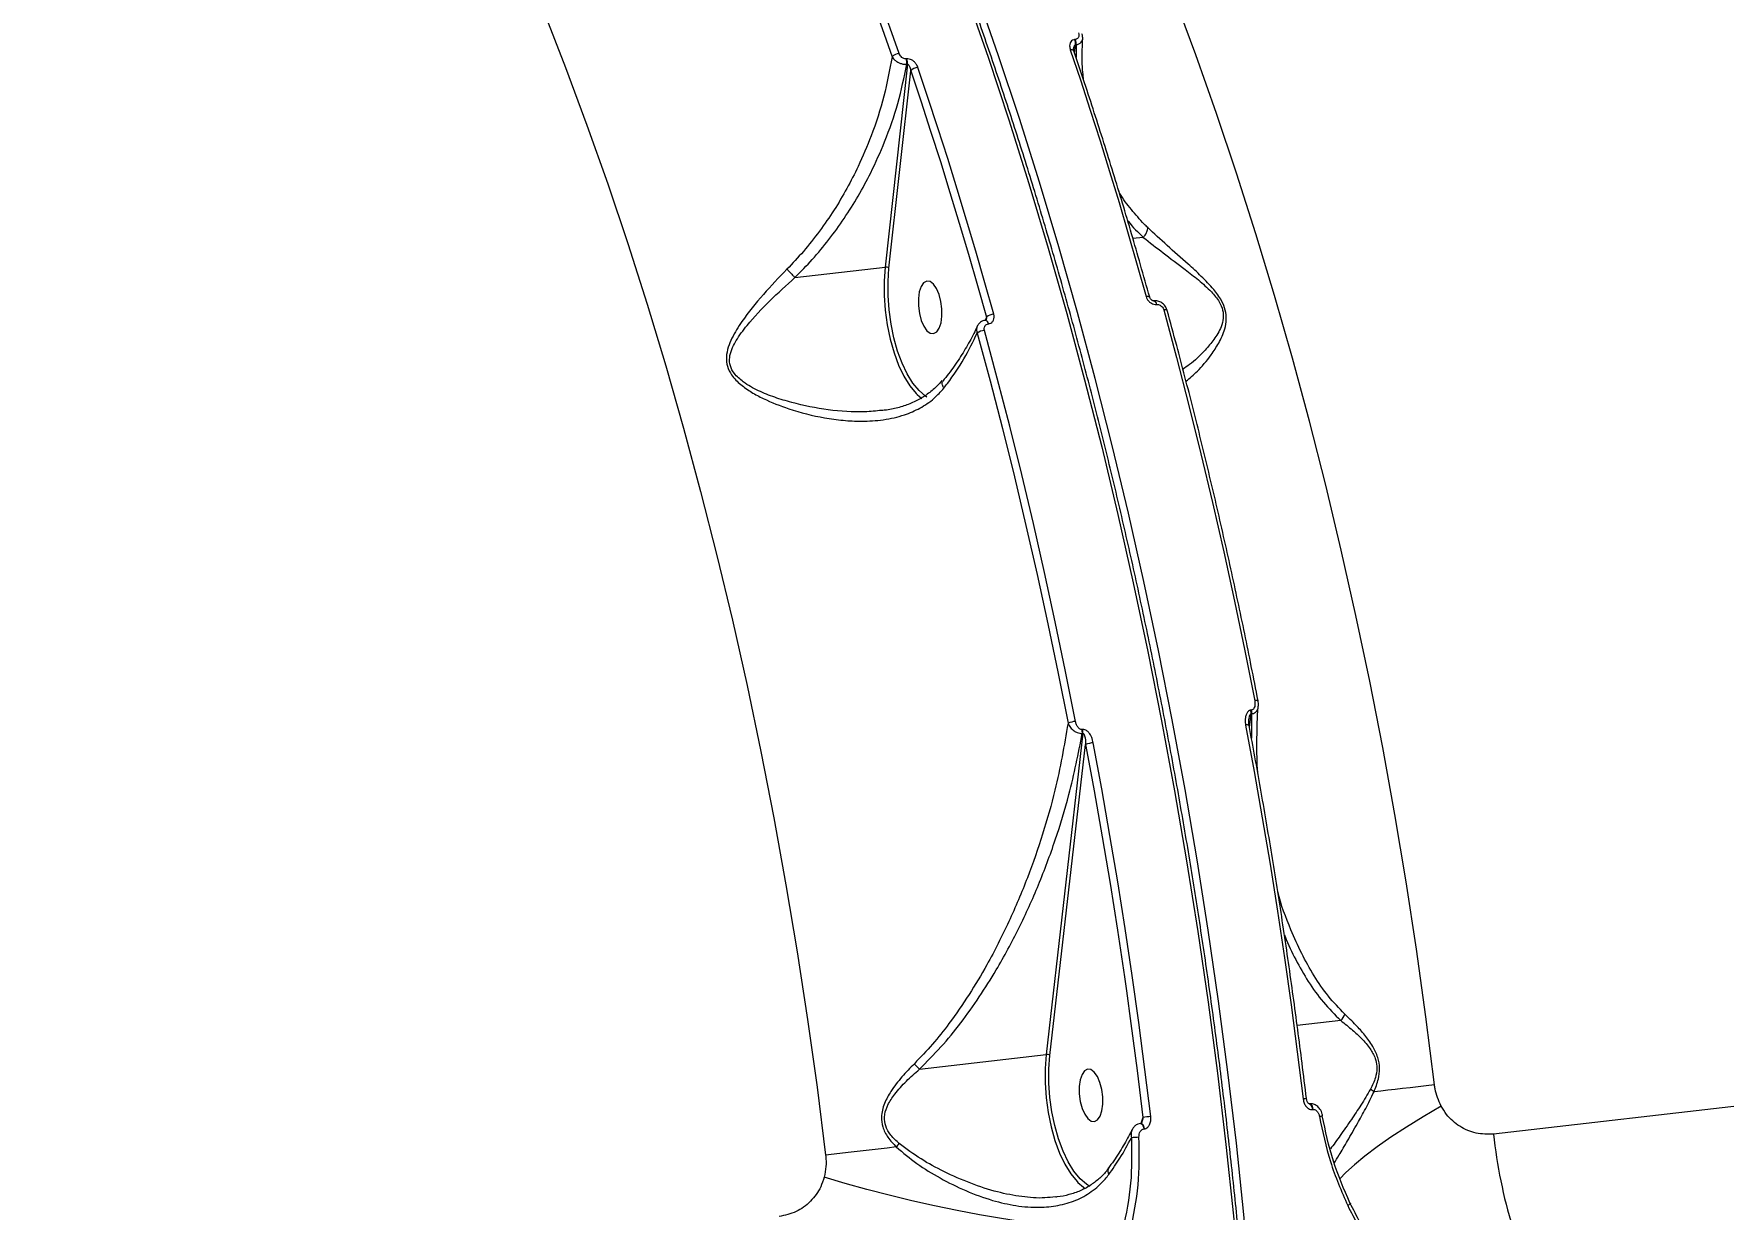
# Model space of a CAD drawing. Header units: millimetres. Extents: x -10881 to 8954, y -8695 to 5624.
# Drawn here: x 4304.5 to 4591.8, y -3340.8 to -3140.9 of the extents above; entities that cross this region are included whole.
import ezdxf

# ---------------------------------------------------------------- set-up
doc = ezdxf.new("R2010")
doc.units = ezdxf.units.MM
for name, color, linetype in [('DIKOM_ОБЪЕКТ', 7, 'Continuous'), ('DIKOM_РАЗМЕР_ЗОНА', 7, 'Continuous'), ('DIKOM_РАЗМЕР_ОБЪЕКТА', 7, 'Continuous')]:
    doc.layers.add(name, color=color, linetype=linetype)
doc.styles.add('style1', font='arial.ttf', dxfattribs={"width": 0.8})
doc.dimstyles.new('1-50', dxfattribs={"dimtxt": 300, "dimasz": 200, "dimexe": 100, "dimexo": 0, "dimgap": 100, "dimtad": 1, "dimtxsty": 'style1', "dimcen": 200, "dimclrd": 7, "dimclre": 7, "dimclrt": 7, "dimadec": 1, "dimazin": 2, "dimtfac": 1, "dimtmove": 0, "dimatfit": 2, "dimfxl": 0, "dimlwd": 25, "dimlwe": 18, "dimarcsym": 0})

# ---------------------------------------------------------------- blocks, each defined once
blk = doc.blocks.new('*D10')
at = {"layer": 'Defpoints', "color": 0, "transparency": 16777216}
for p in [(-7152.73, 2730.8), (7385.22, 911.28), (7385.22, -7693.77)]:
    blk.add_point(p, dxfattribs=at)
at = {"layer": 'DIKOM_РАЗМЕР_ОБЪЕКТА', "color": 7, "lineweight": 18, "transparency": 16777216}
for p, q in [((-7152.73, 2730.8), (-7152.73, -7793.77)), ((7385.22, 911.28), (7385.22, -7793.77))]:
    blk.add_line(p, q, dxfattribs=at)
at = {"layer": 'DIKOM_РАЗМЕР_ОБЪЕКТА', "color": 7, "lineweight": 25, "transparency": 16777216}
blk.add_line((-6952.73, -7693.77), (7185.22, -7693.77), dxfattribs=at)
at = {"layer": 'DIKOM_РАЗМЕР_ОБЪЕКТА', "color": 7, "transparency": 16777216}
for points in [[(-6952.73, -7660.43), (-6952.73, -7727.1), (-7152.73, -7693.77)], [(7185.22, -7660.43), (7185.22, -7727.1), (7385.22, -7693.77)]]:
    blk.add_solid(points, dxfattribs=at)
at = {"layer": 'DIKOM_РАЗМЕР_ОБЪЕКТА', "color": 7, "transparency": 16777216, "insert": (116.24, -7440.59), "char_height": 300, "attachment_point": 5, "style": 'style1'}
blk.add_mtext('14500', dxfattribs=at)
blk = doc.blocks.new('*D12')
at = {"layer": 'Defpoints', "color": 0, "transparency": 16777216}
for p in [(-9113.32, 3014.05), (8954.2, 2756.48), (8954.2, -8594.51)]:
    blk.add_point(p, dxfattribs=at)
at = {"layer": 'DIKOM_РАЗМЕР_ЗОНА', "color": 7, "lineweight": 18, "transparency": 16777216}
for p, q in [((-9113.32, 3014.05), (-9113.32, -8694.51)), ((8954.2, 2756.48), (8954.2, -8694.51))]:
    blk.add_line(p, q, dxfattribs=at)
at = {"layer": 'DIKOM_РАЗМЕР_ЗОНА', "color": 7, "lineweight": 25, "transparency": 16777216}
blk.add_line((-8913.32, -8594.51), (8754.2, -8594.51), dxfattribs=at)
at = {"layer": 'DIKOM_РАЗМЕР_ЗОНА', "color": 7, "transparency": 16777216}
for points in [[(-8913.32, -8561.18), (-8913.32, -8627.85), (-9113.32, -8594.51)], [(8754.2, -8561.18), (8754.2, -8627.85), (8954.2, -8594.51)]]:
    blk.add_solid(points, dxfattribs=at)
at = {"layer": 'DIKOM_РАЗМЕР_ЗОНА', "color": 7, "transparency": 16777216, "insert": (-79.56, -8341.34), "char_height": 300, "attachment_point": 5, "style": 'style1'}
blk.add_mtext('18000', dxfattribs=at)

msp = doc.modelspace()

# ---------------------------------------------------------------- linework, layer by layer
at = {"layer": 'DIKOM_ОБЪЕКТ', "color": 7, "linetype": 'Continuous', "lineweight": 15}
for p, q in [((4481.529, -3144.164), (4481.684, -3142.754)), ((4481.676, -3141.84), (4481.584, -3141.851)), ((4481.684, -3142.754), (4481.777, -3142.744)), ((4481.777, -3142.744), (4481.772, -3144.891)), ((4453.093, -3146.054), (4449.296, -3180.57)), ((4452.993, -3145.151), (4452.9, -3145.162)), ((4453.001, -3146.065), (4453.093, -3146.054)), ((4449.962, -3180.727), (4453.65, -3147.198)), ((4493.219, -3175.501), (4491.437, -3175.706)), ((4433.964, -3182.34), (4449.296, -3180.57)), ((4495.002, -3186.292), (4494.973, -3186.295)), ((4466.534, -3189.061), (4466.327, -3189.62)), ((4495.458, -3186.908), (4495.487, -3186.905)), ((4466.382, -3189.595), (4466.352, -3189.599)), ((4466.837, -3190.212), (4466.867, -3190.208)), ((4454.743, -3202.238), (4455.532, -3202.924)), ((4511.269, -3258.868), (4511.536, -3256.543)), ((4511.616, -3255.89), (4511.507, -3255.903)), ((4511.536, -3256.543), (4511.644, -3256.53)), ((4511.644, -3256.53), (4511.605, -3260.686)), ((4482.945, -3259.843), (4476.674, -3314.477)), ((4482.916, -3259.203), (4482.808, -3259.216)), ((4482.836, -3259.855), (4482.945, -3259.843)), ((4477.339, -3314.638), (4483.409, -3261.757)), ((4483.409, -3261.757), (4484.3, -3266.545)), ((4865.508, -3291.898), (4552.791, -3327.994)), ((4526.81, -3308.69), (4519.375, -3309.549)), ((4455.13, -3316.964), (4476.674, -3314.477)), ((4521.503, -3322.864), (4521.419, -3322.874)), ((4521.968, -3323.813), (4522.052, -3323.803)), ((4492.828, -3326.174), (4492.744, -3326.184)), ((4493.159, -3325.167), (4492.78, -3326.179)), ((4493.292, -3327.123), (4493.376, -3327.113)), ((4487.271, -3333.871), (4487.291, -3333.842)), ((4484.152, -3336.899), (4483.756, -3336.673))]:
    msp.add_line(p, q, dxfattribs=at)
at = {"layer": 'DIKOM_ОБЪЕКТ', "color": 7, "linetype": 'Continuous', "lineweight": 15, "flags": 128}
for points in [[(4421.447, -3073.731), (4425.375, -3082.009), (4429.223, -3090.472), (4432.989, -3099.114), (4436.669, -3107.929), (4440.262, -3116.91), (4443.765, -3126.052), (4447.176, -3135.348), (4450.491, -3144.792)], [(4451.694, -3144.235), (4448.372, -3134.77), (4444.954, -3125.453), (4441.443, -3116.291), (4437.842, -3107.29), (4434.153, -3098.456), (4430.379, -3089.795), (4426.522, -3081.313), (4422.586, -3073.017)], [(4463.159, -3134.338), (4466.815, -3144.838), (4470.352, -3155.509), (4473.766, -3166.342), (4477.054, -3177.329), (4480.213, -3188.46), (4483.242, -3199.726), (4486.137, -3211.117), (4488.896, -3222.624), (4491.517, -3234.237), (4493.997, -3245.946), (4496.335, -3257.741), (4498.528, -3269.613), (4500.574, -3281.551), (4502.472, -3293.545), (4504.22, -3305.586), (4505.818, -3317.663), (4507.262, -3329.766), (4508.553, -3341.884), (4509.688, -3354.008), (4510.668, -3366.127), (4511.491, -3378.232), (4512.157, -3390.311)], [(4513.944, -3390.105), (4513.278, -3378.026), (4512.455, -3365.921), (4511.475, -3353.802), (4510.34, -3341.678), (4509.049, -3329.559), (4507.605, -3317.457), (4506.007, -3305.38), (4504.259, -3293.339), (4502.361, -3281.345), (4500.315, -3269.407), (4498.122, -3257.535), (4495.784, -3245.74), (4493.304, -3234.031), (4490.683, -3222.418), (4487.924, -3210.911), (4485.029, -3199.52), (4482, -3188.254), (4478.841, -3177.123), (4475.552, -3166.136), (4472.139, -3155.303), (4468.602, -3144.632), (4464.946, -3134.132)], [(4542.74, -3319.64), (4541.279, -3308.083), (4539.666, -3296.558), (4537.902, -3285.076), (4535.988, -3273.647), (4533.927, -3262.282), (4531.72, -3250.992), (4529.369, -3239.786), (4526.877, -3228.676), (4524.245, -3217.672), (4521.477, -3206.784), (4518.575, -3196.022), (4515.541, -3185.396), (4512.379, -3174.916), (4509.09, -3164.592), (4505.68, -3154.434), (4502.15, -3144.45), (4498.503, -3134.65)], [(4391.191, -3136.997), (4394.95, -3146.603), (4398.596, -3156.403), (4402.126, -3166.386), (4405.537, -3176.545), (4408.825, -3186.869), (4411.987, -3197.349), (4415.021, -3207.975), (4417.923, -3218.737), (4420.692, -3229.625), (4423.323, -3240.629), (4425.815, -3251.739), (4428.166, -3262.944), (4430.373, -3274.235), (4432.435, -3285.6), (4434.348, -3297.029), (4436.113, -3308.511), (4437.726, -3320.036), (4439.187, -3331.592)], [(4481.402, -3143.783), (4481.386, -3143.749), (4481.326, -3143.689), (4481.233, -3143.644), (4481.109, -3143.617), (4480.961, -3143.609), (4480.793, -3143.62)], [(4480.793, -3143.62), (4482.508, -3148.737), (4484.195, -3153.893), (4485.853, -3159.087), (4487.483, -3164.317), (4489.084, -3169.582), (4490.655, -3174.883), (4492.196, -3180.217), (4493.708, -3185.583)], [(4453.65, -3147.198), (4455.361, -3152.303), (4457.044, -3157.447), (4458.698, -3162.628), (4460.324, -3167.845), (4461.921, -3173.098), (4463.488, -3178.386), (4465.026, -3183.707), (4466.534, -3189.061)], [(4467.797, -3188.574), (4466.286, -3183.207), (4464.744, -3177.874), (4463.173, -3172.573), (4461.572, -3167.308), (4459.943, -3162.077), (4458.284, -3156.884), (4456.597, -3151.728), (4454.883, -3146.611)], [(4449.296, -3180.57), (4449.128, -3182.922), (4449.133, -3185.38), (4449.31, -3187.886), (4449.656, -3190.383), (4450.163, -3192.811), (4450.818, -3195.114), (4451.606, -3197.238), (4452.51, -3199.133), (4453.507, -3200.755), (4454.574, -3202.067), (4454.743, -3202.238)], [(4456.422, -3202.687), (4456.158, -3202.512), (4455.079, -3201.571), (4454.044, -3200.3), (4453.077, -3198.726), (4452.201, -3196.888), (4451.437, -3194.829), (4450.802, -3192.596), (4450.311, -3190.241), (4449.975, -3187.821), (4449.803, -3185.39), (4449.799, -3183.007), (4449.962, -3180.727)], [(4455.119, -3184.783), (4454.962, -3185.911), (4454.968, -3187.16), (4455.135, -3188.429), (4455.451, -3189.616), (4455.89, -3190.623), (4456.415, -3191.37), (4456.985, -3191.796), (4457.554, -3191.866), (4458.075, -3191.575), (4458.506, -3190.946), (4458.812, -3190.031), (4458.969, -3188.903), (4458.963, -3187.654), (4458.796, -3186.385), (4458.48, -3185.198), (4458.041, -3184.191), (4457.516, -3183.444), (4456.946, -3183.018), (4456.377, -3182.948), (4455.856, -3183.239), (4455.425, -3183.868), (4455.119, -3184.783)], [(4494.302, -3185.699), (4494.286, -3185.668), (4494.231, -3185.622), (4494.142, -3185.59), (4494.022, -3185.573), (4493.875, -3185.57), (4493.708, -3185.583)], [(4494.973, -3186.295), (4494.98, -3186.294), (4495.087, -3186.315), (4495.195, -3186.393), (4495.297, -3186.523), (4495.386, -3186.698), (4495.458, -3186.908)], [(4495.002, -3186.292), (4495.009, -3186.291), (4495.117, -3186.312), (4495.225, -3186.39), (4495.326, -3186.52), (4495.416, -3186.695), (4495.487, -3186.905)], [(4497.278, -3187.927), (4497.253, -3187.885), (4497.193, -3187.845), (4497.103, -3187.817), (4496.986, -3187.803), (4496.844, -3187.802), (4496.685, -3187.814)], [(4496.685, -3187.814), (4498.868, -3195.92), (4500.982, -3204.092), (4503.026, -3212.325), (4504.999, -3220.618), (4506.9, -3228.965), (4508.73, -3237.363), (4510.485, -3245.81), (4512.167, -3254.3)], [(4464.964, -3191.786), (4467.142, -3199.874), (4469.252, -3208.028), (4471.291, -3216.243), (4473.26, -3224.517), (4475.158, -3232.846), (4476.983, -3241.226), (4478.735, -3249.654), (4480.413, -3258.125)], [(4481.682, -3257.819), (4480, -3249.328), (4478.244, -3240.882), (4476.415, -3232.484), (4474.514, -3224.136), (4472.54, -3215.844), (4470.496, -3207.61), (4468.382, -3199.439), (4466.199, -3191.333)], [(4466.353, -3189.599), (4466.359, -3189.598), (4466.467, -3189.619), (4466.575, -3189.697), (4466.676, -3189.827), (4466.766, -3190.002), (4466.837, -3190.212)], [(4466.38, -3189.595), (4466.388, -3189.595), (4466.496, -3189.615), (4466.604, -3189.693), (4466.706, -3189.824), (4466.795, -3189.999), (4466.867, -3190.208)], [(4510.623, -3258.452), (4512.072, -3266.314), (4513.457, -3274.205), (4514.778, -3282.123), (4516.034, -3290.065), (4517.224, -3298.028), (4518.348, -3306.009), (4519.405, -3314.006), (4520.396, -3322.014)], [(4494.485, -3325.005), (4493.494, -3316.996), (4492.437, -3309), (4491.313, -3301.019), (4490.123, -3293.056), (4488.867, -3285.114), (4487.547, -3277.196), (4486.161, -3269.305), (4484.712, -3261.443)], [(4484.3, -3266.545), (4484.854, -3269.6), (4486.236, -3277.472), (4487.554, -3285.371), (4488.807, -3293.295), (4489.994, -3301.239), (4490.341, -3303.655)], [(4490.341, -3303.655), (4491.115, -3309.201), (4492.17, -3317.178), (4493.159, -3325.167)], [(4476.674, -3314.477), (4476.498, -3316.835), (4476.497, -3319.302), (4476.669, -3321.82), (4477.013, -3324.329), (4477.518, -3326.771), (4478.174, -3329.088), (4478.965, -3331.225), (4479.872, -3333.131), (4480.874, -3334.762), (4481.947, -3336.079), (4482.102, -3336.237)], [(4483.756, -3336.673), (4483.537, -3336.527), (4482.452, -3335.585), (4481.412, -3334.308), (4480.44, -3332.726), (4479.561, -3330.878), (4478.794, -3328.806), (4478.158, -3326.559), (4477.668, -3324.191), (4477.335, -3321.758), (4477.167, -3319.316), (4477.169, -3316.924), (4477.339, -3314.638)], [(4482.486, -3318.79), (4482.329, -3319.918), (4482.335, -3321.167), (4482.502, -3322.436), (4482.818, -3323.623), (4483.257, -3324.63), (4483.782, -3325.377), (4484.352, -3325.802), (4484.921, -3325.873), (4485.442, -3325.582), (4485.873, -3324.953), (4486.179, -3324.038), (4486.336, -3322.91), (4486.33, -3321.661), (4486.163, -3320.391), (4485.847, -3319.205), (4485.408, -3318.198), (4484.883, -3317.451), (4484.313, -3317.025), (4483.744, -3316.955), (4483.223, -3317.246), (4482.792, -3317.875), (4482.486, -3318.79)], [(4542.74, -3319.64), (4541.337, -3319.801), (4539.963, -3319.959), (4538.621, -3320.112), (4537.313, -3320.261), (4536.04, -3320.406), (4534.805, -3320.545), (4533.61, -3320.679), (4532.456, -3320.808)], [(4521.424, -3322.873), (4521.483, -3322.877), (4521.61, -3322.943), (4521.731, -3323.083), (4521.837, -3323.287), (4521.917, -3323.536), (4521.968, -3323.813)], [(4521.503, -3322.864), (4521.567, -3322.867), (4521.694, -3322.933), (4521.816, -3323.074), (4521.921, -3323.277), (4522.002, -3323.527), (4522.052, -3323.803)], [(4543.849, -3323.224), (4540.801, -3325.039), (4537.955, -3326.816), (4535.338, -3328.539), (4532.977, -3330.189), (4530.894, -3331.75), (4529.111, -3333.208), (4527.645, -3334.548), (4526.632, -3335.614)], [(4492.743, -3326.184), (4492.808, -3326.187), (4492.935, -3326.253), (4493.056, -3326.393), (4493.161, -3326.596), (4493.242, -3326.846), (4493.292, -3327.123)], [(4492.829, -3326.174), (4492.892, -3326.177), (4493.019, -3326.243), (4493.14, -3326.384), (4493.245, -3326.587), (4493.326, -3326.836), (4493.376, -3327.113)], [(4451.2, -3330.187), (4449.643, -3330.371), (4448.098, -3330.553), (4446.566, -3330.733), (4445.049, -3330.911), (4443.551, -3331.086), (4442.072, -3331.258), (4440.617, -3331.427), (4439.187, -3331.592)], [(4489.748, -3344.174), (4487.588, -3344.233), (4485.12, -3344.185), (4482.367, -3344.029), (4479.357, -3343.768), (4476.119, -3343.405), (4472.686, -3342.941), (4469.091, -3342.383), (4465.37, -3341.736), (4461.559, -3341.005), (4457.697, -3340.199), (4453.82, -3339.325), (4449.969, -3338.392), (4446.18, -3337.41), (4442.491, -3336.386), (4438.938, -3335.333)], [(4482.102, -3336.237), (4483.065, -3337.051), (4483.331, -3337.226)], [(4528.357, -3339.717), (4528.414, -3339.728), (4528.441, -3339.755), (4528.435, -3339.797), (4528.398, -3339.853), (4528.33, -3339.92), (4528.235, -3339.996), (4528.114, -3340.079), (4527.974, -3340.165)]]:
    msp.add_lwpolyline(points, dxfattribs=at)
at = {"layer": 'DIKOM_ОБЪЕКТ', "color": 7, "linetype": 'Continuous', "lineweight": 15}
for centre, radius, start, end in [((4479.525, -3142.537), 2.17, 354.25313, 18.43206), ((4479.618, -3142.526), 2.17, 354.25313, 18.43206), ((4451.88, -3146.214), 1.988, 95.3671, 134.32957), ((4450.842, -3145.848), 2.17, 354.25313, 18.43206), ((4450.934, -3145.837), 2.17, 354.25313, 18.43206), ((4455.044, -3148.536), 1.932, 94.78385, 136.15801), ((4449.431, -3181.491), 0.931, 55.24528, 98.34491), ((4467.998, -3190.977), 2.412, 94.79097, 127.38792), ((4466.438, -3193.893), 2.571, 95.32353, 124.97712), ((4512.412, -3255.113), 0.849, 67.23769, 106.77271), ((4482.163, -3262.591), 4.796, 95.75171, 111.40042), ((4509.387, -3256.317), 2.16, 354.00712, 11.05171), ((4509.496, -3256.304), 2.16, 354.00712, 11.05171), ((4480.687, -3259.63), 2.16, 354.00712, 11.05171), ((4480.796, -3259.617), 2.16, 354.00712, 11.05171), ((4510.874, -3259.263), 0.849, 67.75733, 107.23627), ((4485.17, -3266.21), 4.789, 95.4838, 111.57532), ((4524.69, -3306.673), 2.926, 316.42473, 341.86318), ((4476.807, -3315.386), 0.919, 54.59578, 98.32668), ((4419.879, -3348.551), 47.332, 41.86276, 43.39447), ((4530.094, -3323.357), 3.476, 47.17959, 59.61876), ((4522.07, -3335.109), 13.202, 94.84117, 97.28441), ((4504.015, -3408.415), 83.953, 96.5182, 97.43036), ((4522.54, -3320.875), 4.168, 278.65489, 286.41592), ((4435.711, -3315.993), 21.009, 317.49769, 319.59993), ((4493.418, -3352.826), 24.307, 92.20961, 95.27881), ((4638.972, -3318.828), 86.667, 186.07081, 196.74817), ((4488.098, -3334.3), 0.932, 152.57721, 217.05702)]:
    msp.add_arc(centre, radius, start, end, dxfattribs=at)
for points, knots in [([(4512.71, -3390.163), (4512.608, -3388.163), (4512.315, -3382.362), (4511.721, -3372.739), (4510.883, -3361.296), (4509.904, -3349.842), (4508.785, -3338.387), (4507.529, -3326.94), (4506.135, -3315.509), (4504.605, -3304.103), (4502.94, -3292.73), (4501.141, -3281.399), (4499.209, -3270.118), (4497.147, -3258.896), (4494.955, -3247.741), (4492.635, -3236.662), (4490.189, -3225.667), (4487.619, -3214.764), (4484.927, -3203.962), (4482.114, -3193.268), (4479.183, -3182.69), (4476.136, -3172.238), (4472.975, -3161.917), (4469.702, -3151.737), (4466.321, -3141.704), (4462.834, -3131.826), (4459.242, -3122.112), (4455.549, -3112.567), (4451.758, -3103.199), (4447.871, -3094.016), (4443.892, -3085.023), (4439.822, -3076.229), (4435.666, -3067.638), (4431.426, -3059.259), (4427.106, -3051.097), (4422.708, -3043.158), (4418.236, -3035.448), (4413.694, -3027.974), (4409.083, -3020.74), (4404.409, -3013.752), (4399.674, -3007.016), (4394.882, -3000.536), (4390.036, -2994.318), (4385.141, -2988.366), (4380.198, -2982.684), (4375.213, -2977.278), (4370.189, -2972.15), (4365.129, -2967.306), (4360.037, -2962.749), (4354.918, -2958.482), (4349.775, -2954.509), (4344.612, -2950.834), (4339.432, -2947.458), (4334.241, -2944.385), (4329.041, -2941.617), (4323.838, -2939.154), (4318.635, -2937.011), (4313.894, -2935.304), (4310.892, -2934.453), (4309.621, -2934.092)], [0, 0, 0, 0, 0.009352, 0.0271207, 0.0448898, 0.0626588, 0.0804277, 0.0981966, 0.1159654, 0.1337343, 0.1515032, 0.1692722, 0.1870413, 0.2048104, 0.2225797, 0.2403492, 0.2581188, 0.2758886, 0.2936587, 0.3114291, 0.3291997, 0.3469707, 0.364742, 0.3825137, 0.4002858, 0.4180584, 0.4358315, 0.4536051, 0.4713793, 0.4891541, 0.5069295, 0.5247056, 0.5424824, 0.56026, 0.5780384, 0.5958176, 0.6135977, 0.6313787, 0.6491606, 0.6669434, 0.6847271, 0.7025116, 0.720297, 0.7380832, 0.7558699, 0.7736572, 0.7914447, 0.809232, 0.8270189, 0.8448047, 0.8625888, 0.8803707, 0.8981494, 0.9159239, 0.9336934, 0.9514566, 0.9692125, 0.9869601, 1, 1, 1, 1]), ([(4481.584, -3141.851), (4481.522, -3141.861), (4481.31, -3141.897), (4481.006, -3142.082), (4480.754, -3142.456), (4480.641, -3142.985), (4480.739, -3143.396), (4480.793, -3143.62)], [0, 0, 0, 0, 0.0796272, 0.2757181, 0.4707552, 0.7105349, 1, 1, 1, 1]), ([(4481.355, -3143.426), (4481.366, -3143.332), (4481.386, -3143.153), (4481.461, -3142.949), (4481.546, -3142.828), (4481.614, -3142.771), (4481.663, -3142.759), (4481.684, -3142.754)], [0, 0, 0, 0, 0.34842868, 0.66358701, 0.79401976, 0.91332605, 1, 1, 1, 1]), ([(4482.18, -3140.716), (4482.216, -3140.865), (4482.28, -3141.129), (4482.205, -3141.466), (4482.045, -3141.696), (4481.852, -3141.81), (4481.717, -3141.833), (4481.676, -3141.84)], [0, 0, 0, 0, 0.3025704, 0.534681, 0.7254608, 0.9171004, 1, 1, 1, 1]), ([(4481.777, -3142.744), (4481.858, -3142.728), (4482.128, -3142.677), (4482.502, -3142.492), (4482.833, -3142.148), (4482.884, -3141.853), (4482.911, -3141.696)], [0, 0, 0, 0, 0.1249664, 0.4114595, 0.6860313, 1, 1, 1, 1]), ([(4482.905, -3141.706), (4482.907, -3141.503), (4482.909, -3141.222), (4482.804, -3140.958), (4482.774, -3140.885)], [0, 0, 0, 0, 0.7205353, 1, 1, 1, 1]), ([(4483.063, -3148.746), (4483.017, -3148.315), (4482.836, -3146.626), (4482.783, -3144.269), (4482.891, -3142.326), (4482.927, -3141.698)], [0, 0, 0, 0, 0.18807515, 0.73747731, 1, 1, 1, 1]), ([(4450.491, -3144.792), (4450.076, -3147.03), (4449.239, -3151.537), (4447.196, -3157.789), (4444.438, -3164.294), (4441.448, -3169.723), (4438.178, -3174.478), (4435.51, -3177.865), (4433.548, -3179.926), (4432.602, -3180.921)], [0, 0, 0, 0, 0.1738754, 0.3501405, 0.4880607, 0.6922757, 0.7967199, 0.9019392, 1, 1, 1, 1]), ([(4433.961, -3182.339), (4434.964, -3181.326), (4437.003, -3179.266), (4439.79, -3175.883), (4442.398, -3172.276), (4444.77, -3168.48), (4447.115, -3164.131), (4449.457, -3158.88), (4451.614, -3152.696), (4452.537, -3148.285), (4453.001, -3146.065)], [0, 0, 0, 0, 0.0999693, 0.2032311, 0.3072661, 0.4135113, 0.5204311, 0.6601775, 0.8289759, 1, 1, 1, 1]), ([(4450.491, -3144.792), (4450.508, -3144.82), (4450.623, -3145.013), (4450.911, -3145.339), (4451.41, -3145.693), (4451.938, -3145.931), (4452.484, -3146.071), (4452.827, -3146.067), (4453.001, -3146.065)], [0, 0, 0, 0, 0.0391395, 0.2683184, 0.4663917, 0.6436366, 0.8199332, 1, 1, 1, 1]), ([(4452.9, -3145.162), (4452.813, -3145.163), (4452.639, -3145.166), (4452.369, -3145.061), (4452.114, -3144.886), (4451.88, -3144.627), (4451.752, -3144.394), (4451.702, -3144.255), (4451.694, -3144.235)], [0, 0, 0, 0, 0.1673343, 0.3344543, 0.509132, 0.7130655, 0.9577286, 1, 1, 1, 1]), ([(4454.883, -3146.611), (4454.872, -3146.581), (4454.794, -3146.362), (4454.591, -3145.993), (4454.217, -3145.583), (4453.815, -3145.309), (4453.396, -3145.146), (4453.127, -3145.149), (4452.993, -3145.151)], [0, 0, 0, 0, 0.03923739, 0.28723398, 0.4951935, 0.67099957, 0.83530283, 1, 1, 1, 1]), ([(4453.093, -3146.054), (4453.116, -3146.055), (4453.163, -3146.055), (4453.257, -3146.102), (4453.368, -3146.222), (4453.483, -3146.44), (4453.584, -3146.749), (4453.632, -3147.015), (4453.648, -3147.176), (4453.65, -3147.198)], [0, 0, 0, 0, 0.0552692, 0.109801, 0.2436747, 0.4175578, 0.6517925, 0.9518587, 1, 1, 1, 1]), ([(4481.406, -3143.783), (4481.398, -3143.762), (4481.349, -3143.641), (4481.339, -3143.497), (4481.35, -3143.44), (4481.352, -3143.43)], [0, 0, 0, 0, 0.14195158, 0.85084018, 1, 1, 1, 1]), ([(4494.302, -3185.699), (4493.783, -3183.848), (4492.279, -3178.482), (4489.7, -3169.693), (4486.529, -3159.385), (4483.75, -3150.762), (4482.013, -3145.6), (4481.401, -3143.783)], [0, 0, 0, 0, 0.1293247, 0.3750562, 0.6207973, 0.8665439, 1, 1, 1, 1]), ([(4493.971, -3173.837), (4493.774, -3173.645), (4492.788, -3172.682), (4491.18, -3170.772), (4489.681, -3168.893), (4489.098, -3167.725), (4489.024, -3167.577)], [0, 0, 0, 0, 0.1035794, 0.5196523, 0.9388801, 1, 1, 1, 1]), ([(4490.525, -3172.593), (4490.575, -3172.661), (4491.362, -3173.733), (4492.323, -3174.645), (4493.222, -3175.499)], [0, 0, 0, 0, 0.0640423, 1, 1, 1, 1]), ([(4493.222, -3175.499), (4493.367, -3175.326), (4493.655, -3174.98), (4493.891, -3174.45), (4493.971, -3174.071), (4493.971, -3173.892), (4493.971, -3173.837)], [0, 0, 0, 0, 0.3252677, 0.6505354, 0.8925526, 1, 1, 1, 1]), ([(4500.469, -3199.959), (4501.107, -3199.447), (4502.441, -3198.377), (4504.437, -3196.01), (4506.072, -3193.528), (4507.032, -3191.498), (4507.401, -3189.533), (4507.247, -3187.872), (4506.517, -3186.086), (4505.069, -3184.116), (4503.067, -3182.081), (4500.354, -3179.609), (4497.186, -3176.844), (4495.049, -3174.846), (4493.971, -3173.837)], [0, 0, 0, 0, 0.1327278, 0.2772452, 0.3582968, 0.4408979, 0.4870423, 0.5263117, 0.565816, 0.6186807, 0.6893423, 0.7618788, 0.8798375, 1, 1, 1, 1]), ([(4493.222, -3175.499), (4493.222, -3175.499), (4493.221, -3175.5), (4493.22, -3175.5), (4493.219, -3175.5), (4493.219, -3175.501)], [0, 0, 0, 0, 0.2963091, 0.6893277, 1, 1, 1, 1]), ([(4493.219, -3175.501), (4494.325, -3176.375), (4496.555, -3178.138), (4499.797, -3180.546), (4502.596, -3182.731), (4504.618, -3184.497), (4506.096, -3186.261), (4506.801, -3187.877), (4506.874, -3189.377), (4506.371, -3191.127), (4505.242, -3192.941), (4503.377, -3195.131), (4501.5, -3196.913), (4500.316, -3197.661), (4499.934, -3197.902)], [0, 0, 0, 0, 0.1297214, 0.2615444, 0.3377402, 0.4151997, 0.4693624, 0.5085565, 0.5477259, 0.595262, 0.6820976, 0.7714041, 0.9262052, 1, 1, 1, 1]), ([(4432.602, -3180.921), (4431.24, -3182.338), (4428.481, -3185.206), (4425.334, -3189.118), (4423.432, -3192.152), (4422.574, -3194.186), (4422.225, -3195.799), (4422.387, -3197.454), (4423.226, -3199.118), (4424.699, -3200.588), (4426.572, -3201.868), (4429.289, -3203.313), (4433.43, -3204.934), (4438.02, -3206.092), (4442.163, -3206.659), (4445.519, -3206.824), (4449.056, -3206.599), (4452.404, -3205.846), (4455.29, -3204.597), (4457.564, -3203.072), (4458.757, -3201.732), (4459.299, -3201.123)], [0, 0, 0, 0, 0.0913266, 0.1848751, 0.2390192, 0.2664389, 0.2946558, 0.3210572, 0.3475183, 0.3830373, 0.4180447, 0.453627, 0.5268316, 0.6259268, 0.6768417, 0.7282368, 0.790386, 0.8540593, 0.9046378, 0.9566771, 1, 1, 1, 1]), ([(4448.72, -3204.923), (4447.77, -3205.024), (4444.815, -3205.336), (4439.626, -3204.96), (4434.494, -3203.922), (4430.526, -3202.746), (4427.729, -3201.651), (4425.378, -3200.315), (4423.696, -3198.866), (4422.879, -3197.37), (4422.79, -3195.912), (4423.176, -3194.538), (4423.645, -3193.615), (4424.459, -3192.231), (4426.269, -3189.842), (4429.607, -3186.262), (4432.511, -3183.648), (4433.964, -3182.34)], [0, 0, 0, 0, 0.0625539, 0.1947472, 0.3271292, 0.3891754, 0.4512576, 0.5128069, 0.5564088, 0.5878386, 0.6191926, 0.6509614, 0.6829354, 0.6881657, 0.7576985, 0.8788213, 1, 1, 1, 1]), ([(4432.602, -3180.921), (4432.651, -3180.97), (4432.81, -3181.131), (4433.134, -3181.463), (4433.567, -3181.916), (4433.83, -3182.198), (4433.961, -3182.339)], [0, 0, 0, 0, 0.1074474, 0.3494646, 0.6747323, 1, 1, 1, 1]), ([(4433.964, -3182.34), (4433.963, -3182.34), (4433.962, -3182.34), (4433.961, -3182.34), (4433.961, -3182.34), (4433.961, -3182.339)], [0, 0, 0, 0, 0.4228234, 0.7745739, 1, 1, 1, 1]), ([(4493.708, -3185.583), (4493.758, -3185.723), (4493.865, -3186.022), (4494.172, -3186.42), (4494.569, -3186.727), (4495.016, -3186.913), (4495.311, -3186.91), (4495.458, -3186.908)], [0, 0, 0, 0, 0.1890341, 0.4045268, 0.6068518, 0.803372, 1, 1, 1, 1]), ([(4494.971, -3186.295), (4494.97, -3186.295), (4494.956, -3186.298), (4494.893, -3186.296), (4494.785, -3186.265), (4494.659, -3186.199), (4494.524, -3186.089), (4494.401, -3185.934), (4494.324, -3185.79), (4494.31, -3185.717), (4494.307, -3185.7)], [0, 0, 0, 0, 0.0142228, 0.161844, 0.282439, 0.4087261, 0.5607135, 0.735985, 0.9388218, 1, 1, 1, 1]), ([(4497.258, -3187.932), (4497.197, -3187.74), (4497.054, -3187.291), (4496.547, -3186.732), (4495.889, -3186.368), (4495.342, -3186.238), (4495.063, -3186.299), (4495.006, -3186.312)], [0, 0, 0, 0, 0.1994226, 0.46637315, 0.71186355, 0.94158468, 1, 1, 1, 1]), ([(4466.534, -3189.061), (4466.535, -3189.151), (4466.536, -3189.308), (4466.486, -3189.456), (4466.464, -3189.519)], [0, 0, 0, 0, 0.5750919, 1, 1, 1, 1]), ([(4466.867, -3190.208), (4466.933, -3190.197), (4467.151, -3190.16), (4467.482, -3189.975), (4467.764, -3189.6), (4467.894, -3189.106), (4467.829, -3188.751), (4467.797, -3188.574)], [0, 0, 0, 0, 0.093152, 0.3038958, 0.5302269, 0.765188, 1, 1, 1, 1]), ([(4495.487, -3186.905), (4495.587, -3186.904), (4495.787, -3186.902), (4496.092, -3187.028), (4496.365, -3187.238), (4496.577, -3187.512), (4496.651, -3187.718), (4496.685, -3187.814)], [0, 0, 0, 0, 0.19515131, 0.39009181, 0.59327406, 0.81111559, 1, 1, 1, 1]), ([(4512.741, -3254.33), (4512.359, -3252.372), (4511.25, -3246.694), (4509.317, -3237.351), (4506.901, -3226.336), (4504.36, -3215.411), (4501.694, -3204.585), (4499.321, -3195.432), (4497.818, -3189.91), (4497.278, -3187.927)], [0, 0, 0, 0, 0.0864657, 0.250752, 0.4150434, 0.5793367, 0.7436321, 0.9079299, 1, 1, 1, 1]), ([(4464.939, -3190.632), (4464.902, -3190.725), (4464.521, -3191.669), (4463.542, -3193.501), (4461.977, -3196.099), (4460.485, -3198.256), (4459.442, -3199.524), (4459.101, -3199.938)], [0, 0, 0, 0, 0.0304765, 0.3086194, 0.5868881, 0.8649771, 1, 1, 1, 1]), ([(4459.299, -3201.123), (4459.5, -3200.863), (4460.761, -3199.226), (4462.88, -3196.107), (4464.26, -3193.245), (4464.964, -3191.786)], [0, 0, 0, 0, 0.0849882, 0.5334671, 1, 1, 1, 1]), ([(4464.957, -3190.637), (4464.899, -3190.811), (4464.782, -3191.168), (4464.902, -3191.576), (4464.964, -3191.786)], [0, 0, 0, 0, 0.4859837, 1, 1, 1, 1]), ([(4466.355, -3189.613), (4466.173, -3189.646), (4465.768, -3189.717), (4465.256, -3190.09), (4465.054, -3190.461), (4464.959, -3190.635)], [0, 0, 0, 0, 0.3018667, 0.6716847, 1, 1, 1, 1]), ([(4466.199, -3191.333), (4466.178, -3191.212), (4466.135, -3190.97), (4466.224, -3190.632), (4466.417, -3190.373), (4466.644, -3190.244), (4466.793, -3190.219), (4466.837, -3190.212)], [0, 0, 0, 0, 0.2336562, 0.4673227, 0.6955597, 0.9087114, 1, 1, 1, 1]), ([(4466.468, -3189.52), (4466.467, -3189.524), (4466.457, -3189.574), (4466.423, -3189.569), (4466.44, -3189.596), (4466.382, -3189.594), (4466.38, -3189.594)], [0, 0, 0, 0, 0.0378567, 0.4877274, 0.9794797, 1, 1, 1, 1]), ([(4458.977, -3199.827), (4458.895, -3199.936), (4458.404, -3200.588), (4457.296, -3201.587), (4455.645, -3202.798), (4453.774, -3203.76), (4451.739, -3204.444), (4450.026, -3204.822), (4448.995, -3204.931), (4448.719, -3204.959)], [0, 0, 0, 0, 0.0349818, 0.2090487, 0.3892909, 0.5725049, 0.7537481, 0.9339749, 1, 1, 1, 1]), ([(4459.299, -3201.123), (4459.285, -3201.102), (4459.176, -3200.927), (4459.029, -3200.595), (4458.978, -3200.193), (4459.093, -3200.022), (4459.146, -3199.943)], [0, 0, 0, 0, 0.0450301, 0.3635128, 0.7062696, 1, 1, 1, 1]), ([(4512.167, -3254.3), (4512.2, -3254.579), (4512.247, -3254.985), (4512.118, -3255.464), (4511.968, -3255.711), (4511.793, -3255.851), (4511.671, -3255.878), (4511.616, -3255.89)], [0, 0, 0, 0, 0.4299746, 0.6257729, 0.7881205, 0.905263, 1, 1, 1, 1]), ([(4511.644, -3256.53), (4511.753, -3256.507), (4511.992, -3256.457), (4512.332, -3256.26), (4512.617, -3255.927), (4512.788, -3255.565), (4512.774, -3255.314), (4512.77, -3255.239)], [0, 0, 0, 0, 0.1636537, 0.3588383, 0.6083287, 0.8828755, 1, 1, 1, 1]), ([(4512.692, -3266.684), (4512.688, -3266.63), (4512.542, -3264.858), (4512.539, -3261.31), (4512.569, -3257.544), (4512.749, -3255.51), (4512.773, -3255.24)], [0, 0, 0, 0, 0.01447778, 0.47557967, 0.93023397, 1, 1, 1, 1]), ([(4512.788, -3255.232), (4512.796, -3255.179), (4512.842, -3254.882), (4512.771, -3254.58), (4512.712, -3254.332)], [0, 0, 0, 0, 0.1785128, 1, 1, 1, 1]), ([(4480.413, -3258.125), (4479.753, -3261.921), (4478.66, -3268.21), (4476.161, -3276.989), (4473.568, -3284.464), (4470.427, -3291.91), (4467.068, -3298.546), (4463.627, -3304.327), (4460.515, -3308.829), (4457.404, -3312.766), (4455.319, -3314.941), (4454.273, -3316.033)], [0, 0, 0, 0, 0.1867525, 0.3094247, 0.4327029, 0.5580685, 0.684283, 0.7740096, 0.8643082, 0.931893, 1, 1, 1, 1]), ([(4480.413, -3258.125), (4480.536, -3258.371), (4480.778, -3258.855), (4481.361, -3259.405), (4481.925, -3259.715), (4482.409, -3259.859), (4482.691, -3259.857), (4482.836, -3259.855)], [0, 0, 0, 0, 0.2704601, 0.5335422, 0.7181507, 0.8552868, 1, 1, 1, 1]), ([(4482.808, -3259.216), (4482.735, -3259.215), (4482.589, -3259.213), (4482.35, -3259.087), (4482.08, -3258.825), (4481.825, -3258.382), (4481.731, -3258.012), (4481.682, -3257.819)], [0, 0, 0, 0, 0.1206113, 0.2406382, 0.4168594, 0.6949762, 1, 1, 1, 1]), ([(4511.507, -3255.903), (4511.421, -3255.922), (4511.229, -3255.966), (4510.953, -3256.193), (4510.708, -3256.596), (4510.523, -3257.319), (4510.538, -3257.975), (4510.614, -3258.405), (4510.623, -3258.452)], [0, 0, 0, 0, 0.0933723, 0.2087465, 0.3720832, 0.5792995, 0.9536434, 1, 1, 1, 1]), ([(4511.202, -3258.476), (4511.189, -3258.418), (4511.124, -3258.124), (4511.143, -3257.836), (4511.159, -3257.605)], [0, 0, 0, 0, 0.20026718, 1, 1, 1, 1]), ([(4511.159, -3257.609), (4511.161, -3257.577), (4511.17, -3257.386), (4511.233, -3257.09), (4511.325, -3256.777), (4511.418, -3256.614), (4511.489, -3256.555), (4511.52, -3256.547), (4511.536, -3256.543)], [0, 0, 0, 0, 0.0835713, 0.4905808, 0.7641543, 0.9109771, 0.9561959, 1, 1, 1, 1]), ([(4455.13, -3316.964), (4456.372, -3315.725), (4458.871, -3313.234), (4462.234, -3309.08), (4465.365, -3304.697), (4468.725, -3299.331), (4472.152, -3292.971), (4475.496, -3285.573), (4478.328, -3277.982), (4480.963, -3269.378), (4482.154, -3263.324), (4482.836, -3259.855)], [0, 0, 0, 0, 0.0788562, 0.1585934, 0.2403673, 0.3226077, 0.4467852, 0.571893, 0.6995021, 0.8278373, 1, 1, 1, 1]), ([(4484.712, -3261.443), (4484.634, -3261.134), (4484.484, -3260.538), (4484.068, -3259.827), (4483.633, -3259.407), (4483.255, -3259.209), (4483.03, -3259.205), (4482.916, -3259.203)], [0, 0, 0, 0, 0.3047452, 0.5876433, 0.7664737, 0.8828691, 1, 1, 1, 1]), ([(4482.945, -3259.843), (4482.96, -3259.843), (4482.994, -3259.844), (4483.053, -3259.882), (4483.155, -3260.012), (4483.365, -3260.625), (4483.389, -3261.251), (4483.409, -3261.757)], [0, 0, 0, 0, 0.0239475, 0.053478, 0.1070978, 0.2794458, 1, 1, 1, 1]), ([(4520.956, -3321.954), (4520.712, -3319.949), (4520.006, -3314.134), (4518.734, -3304.525), (4517.094, -3293.145), (4515.318, -3281.806), (4513.443, -3270.714), (4512.038, -3262.95), (4511.284, -3258.946), (4511.195, -3258.477)], [0, 0, 0, 0, 0.0939969, 0.2725895, 0.4511864, 0.6297838, 0.808382, 0.9775831, 1, 1, 1, 1]), ([(4527.47, -3307.584), (4526.517, -3306.589), (4524.6, -3304.586), (4522.208, -3301.082), (4520.087, -3297.306), (4517.99, -3292.556), (4516.633, -3289.04), (4516.076, -3286.792), (4516.075, -3286.788)], [0, 0, 0, 0, 0.1761342, 0.3542196, 0.5367308, 0.7202324, 0.9994918, 1, 1, 1, 1]), ([(4517.21, -3294.114), (4517.246, -3294.217), (4517.769, -3295.694), (4519.122, -3298.349), (4521.24, -3302.103), (4523.744, -3305.633), (4525.788, -3307.672), (4526.81, -3308.69)], [0, 0, 0, 0, 0.0181609, 0.2602851, 0.5023509, 0.7512718, 1, 1, 1, 1]), ([(4526.81, -3308.69), (4527.474, -3309.222), (4528.652, -3310.164), (4530.363, -3311.738), (4531.742, -3313.287), (4532.663, -3314.916), (4532.918, -3316.12), (4532.951, -3317.229), (4532.701, -3318.656), (4532.164, -3319.731), (4531.852, -3320.359)], [0, 0, 0, 0, 0.2010652, 0.3566018, 0.5148984, 0.6384673, 0.7217527, 0.7449361, 0.8512565, 1, 1, 1, 1]), ([(4532.456, -3320.808), (4532.736, -3320.101), (4533.222, -3318.87), (4533.478, -3316.824), (4533.157, -3314.851), (4532.22, -3312.917), (4530.889, -3311.122), (4529.246, -3309.306), (4528.102, -3308.197), (4527.47, -3307.584)], [0, 0, 0, 0, 0.1491214, 0.259638, 0.3716709, 0.4987894, 0.6508245, 0.8069667, 1, 1, 1, 1]), ([(4454.273, -3316.033), (4453.559, -3316.767), (4452.124, -3318.244), (4450.387, -3320.487), (4449.108, -3322.757), (4448.554, -3324.861), (4448.838, -3326.895), (4449.749, -3328.65), (4450.703, -3329.66), (4451.2, -3330.187)], [0, 0, 0, 0, 0.1836407, 0.3692282, 0.5090692, 0.6522032, 0.7508521, 0.870207, 1, 1, 1, 1]), ([(4451.71, -3329.609), (4451.209, -3329.154), (4450.264, -3328.293), (4449.332, -3326.741), (4449.085, -3325.007), (4449.431, -3323.814), (4450.041, -3322.499), (4451.064, -3320.972), (4452.891, -3318.959), (4454.38, -3317.632), (4455.13, -3316.964)], [0, 0, 0, 0, 0.1298043, 0.2451349, 0.3384772, 0.4558055, 0.4772513, 0.6177466, 0.807631, 1, 1, 1, 1]), ([(4531.852, -3320.359), (4531.313, -3321.278), (4530.228, -3323.131), (4528.448, -3325.735), (4526.659, -3328.323), (4525.582, -3329.788), (4525.038, -3330.527)], [0, 0, 0, 0, 0.2193074, 0.4421998, 0.7185089, 1, 1, 1, 1]), ([(4525.682, -3332.931), (4525.958, -3332.491), (4526.613, -3331.45), (4527.934, -3329.175), (4529.473, -3326.482), (4531.048, -3323.7), (4531.984, -3321.776), (4532.456, -3320.808)], [0, 0, 0, 0, 0.1690399, 0.4003487, 0.636764, 0.8170625, 1, 1, 1, 1]), ([(4543.849, -3323.224), (4543.441, -3322.272), (4542.991, -3321.22), (4542.784, -3319.977), (4542.755, -3319.755), (4542.74, -3319.64)], [0, 0, 0, 0, 0.8217569, 0.9078664, 1, 1, 1, 1]), ([(4520.396, -3322.014), (4520.445, -3322.264), (4520.539, -3322.739), (4520.877, -3323.306), (4521.267, -3323.657), (4521.639, -3323.819), (4521.868, -3323.815), (4521.968, -3323.813)], [0, 0, 0, 0, 0.279175, 0.5294196, 0.7216381, 0.8794287, 1, 1, 1, 1]), ([(4521.433, -3322.873), (4521.43, -3322.873), (4521.425, -3322.871), (4521.379, -3322.848), (4521.301, -3322.784), (4521.191, -3322.652), (4521.061, -3322.412), (4520.978, -3322.159), (4520.964, -3321.989), (4520.961, -3321.954)], [0, 0, 0, 0, 0.0680116, 0.1447303, 0.2541161, 0.3851051, 0.599923, 0.9166785, 1, 1, 1, 1]), ([(4523.705, -3324.875), (4523.692, -3324.786), (4523.632, -3324.381), (4523.33, -3323.776), (4522.791, -3323.192), (4522.189, -3322.904), (4521.735, -3322.807), (4521.522, -3322.868), (4521.504, -3322.874)], [0, 0, 0, 0, 0.0814447, 0.3696052, 0.5976316, 0.7964552, 0.9827405, 1, 1, 1, 1]), ([(4522.052, -3323.803), (4522.108, -3323.801), (4522.254, -3323.796), (4522.505, -3323.891), (4522.791, -3324.126), (4523.044, -3324.507), (4523.126, -3324.831), (4523.168, -3324.995)], [0, 0, 0, 0, 0.1010885, 0.2613491, 0.4607039, 0.7265488, 1, 1, 1, 1]), ([(4552.791, -3327.994), (4551.786, -3328.011), (4549.795, -3328.046), (4546.992, -3326.829), (4544.984, -3325.103), (4544.148, -3323.718), (4543.849, -3323.224)], [0, 0, 0, 0, 0.2885643, 0.5716288, 0.8470383, 1, 1, 1, 1]), ([(4491.255, -3327.3), (4491.232, -3327.35), (4490.822, -3328.239), (4489.844, -3329.989), (4488.509, -3332.126), (4487.557, -3333.406), (4487.235, -3333.839)], [0, 0, 0, 0, 0.0233797, 0.4114709, 0.80082, 1, 1, 1, 1]), ([(4491.322, -3327.298), (4491.294, -3327.341), (4491.158, -3327.558), (4491.098, -3328.025), (4491.155, -3328.436), (4491.181, -3328.622)], [0, 0, 0, 0, 0.12000831, 0.60142756, 1, 1, 1, 1]), ([(4492.747, -3326.204), (4492.588, -3326.228), (4492.237, -3326.28), (4491.781, -3326.607), (4491.456, -3326.96), (4491.354, -3327.223), (4491.324, -3327.298)], [0, 0, 0, 0, 0.2528272, 0.5568561, 0.8718982, 1, 1, 1, 1]), ([(4492.481, -3328.537), (4492.483, -3328.368), (4492.489, -3328.034), (4492.647, -3327.605), (4492.871, -3327.311), (4493.094, -3327.162), (4493.237, -3327.134), (4493.292, -3327.123)], [0, 0, 0, 0, 0.2734512, 0.5392961, 0.7386509, 0.8989115, 1, 1, 1, 1]), ([(4492.982, -3325.903), (4492.972, -3325.937), (4492.946, -3326.021), (4492.883, -3326.112), (4492.832, -3326.166), (4492.805, -3326.182), (4492.818, -3326.175), (4492.824, -3326.175), (4492.825, -3326.175)], [0, 0, 0, 0, 0.1650427, 0.4069151, 0.588499, 0.7433062, 0.918371, 1, 1, 1, 1]), ([(4493.159, -3325.167), (4493.138, -3325.325), (4493.105, -3325.571), (4493.014, -3325.815), (4492.982, -3325.903)], [0, 0, 0, 0, 0.6400103, 1, 1, 1, 1]), ([(4493.376, -3327.113), (4493.473, -3327.092), (4493.697, -3327.044), (4494.022, -3326.802), (4494.32, -3326.371), (4494.517, -3325.743), (4494.496, -3325.259), (4494.485, -3325.005)], [0, 0, 0, 0, 0.1205713, 0.2783619, 0.4705804, 0.720825, 1, 1, 1, 1]), ([(4523.168, -3324.995), (4523.712, -3327.589), (4524.815, -3332.842), (4526.912, -3337.704), (4527.974, -3340.165)], [0, 0, 0, 0, 0.4938716, 1, 1, 1, 1]), ([(4528.357, -3339.717), (4527.34, -3337.37), (4525.28, -3332.616), (4524.196, -3327.477), (4523.647, -3324.875)], [0, 0, 0, 0, 0.4938176, 1, 1, 1, 1]), ([(4478.306, -3338.653), (4477.7, -3338.732), (4475.841, -3338.971), (4472.511, -3338.705), (4468.281, -3337.886), (4463.823, -3336.44), (4459.458, -3334.511), (4455.319, -3332.302), (4452.92, -3330.512), (4451.71, -3329.609)], [0, 0, 0, 0, 0.0701373, 0.2148754, 0.3634561, 0.528305, 0.6969801, 0.8470864, 1, 1, 1, 1]), ([(4487.354, -3334.861), (4488.009, -3333.94), (4489.479, -3331.869), (4490.574, -3329.781), (4491.181, -3328.622)], [0, 0, 0, 0, 0.4451133, 1, 1, 1, 1]), ([(4491.181, -3328.622), (4491.232, -3331.216), (4491.335, -3336.469), (4490.281, -3341.584), (4489.748, -3344.174)], [0, 0, 0, 0, 0.4938461, 1, 1, 1, 1]), ([(4491.022, -3344.43), (4491.554, -3341.849), (4492.633, -3336.623), (4492.532, -3331.255), (4492.481, -3328.537)], [0, 0, 0, 0, 0.4938421, 1, 1, 1, 1]), ([(4439.187, -3331.592), (4439.193, -3331.651), (4439.267, -3332.296), (4439.302, -3333.57), (4439.061, -3334.738), (4438.938, -3335.333)], [0, 0, 0, 0, 0.0468117, 0.5142778, 1, 1, 1, 1]), ([(4451.2, -3330.187), (4452.349, -3331.161), (4454.676, -3333.133), (4458.709, -3335.567), (4463.03, -3337.717), (4467.386, -3339.302), (4471.608, -3340.265), (4475.347, -3340.549), (4478.76, -3340.223), (4481.745, -3339.357), (4484.467, -3337.868), (4486.276, -3336.253), (4487.147, -3335.129), (4487.354, -3334.861)], [0, 0, 0, 0, 0.102482, 0.2075129, 0.3191327, 0.4335144, 0.5324169, 0.6339808, 0.7173043, 0.8028965, 0.8863178, 0.9729279, 1, 1, 1, 1]), ([(4438.938, -3335.333), (4438.759, -3335.883), (4438.258, -3337.422), (4436.682, -3339.561), (4434.213, -3341.388), (4432.263, -3341.808), (4431.279, -3342.02)], [0, 0, 0, 0, 0.1529617, 0.4283712, 0.7114357, 1, 1, 1, 1]), ([(4487.267, -3333.821), (4487.144, -3334.001), (4486.669, -3334.693), (4485.638, -3335.683), (4484.168, -3336.8), (4482.477, -3337.697), (4480.579, -3338.323), (4479.174, -3338.653), (4478.387, -3338.701), (4478.321, -3338.705)], [0, 0, 0, 0, 0.06037931, 0.23122871, 0.40994126, 0.59632975, 0.78792554, 0.98217478, 1, 1, 1, 1]), ([(4527.974, -3340.165), (4529.118, -3342.383), (4531.435, -3346.873), (4534.555, -3350.671), (4536.133, -3352.593)], [0, 0, 0, 0, 0.4941711, 1, 1, 1, 1]), ([(4536.356, -3351.871), (4534.843, -3350.038), (4531.783, -3346.327), (4529.508, -3341.937), (4528.357, -3339.717)], [0, 0, 0, 0, 0.4941653, 1, 1, 1, 1])]:
    msp.add_open_spline(points, degree=3, knots=knots, dxfattribs=at)

# ---------------------------------------------------------------- dimensions: what is measured, and where the dimension line sits
at = {"layer": 'DIKOM_РАЗМЕР_ЗОНА'}
dim = msp.add_linear_dim(base=(8954.2, -8594.513), p1=(-9113.319, 3014.045), p2=(8954.2, 2756.48), text='18000', dimstyle='1-50', dxfattribs=at)
dim.commit()
dim.dimension.update_dxf_attribs({"geometry": '*D12', "text_midpoint": (-79.559, -8594.513), "dimtype": 160})
at = {"layer": 'DIKOM_РАЗМЕР_ОБЪЕКТА'}
dim = msp.add_linear_dim(base=(7385.217, -7693.766), p1=(-7152.73, 2730.795), p2=(7385.217, 911.281), text='14500', dimstyle='1-50', dxfattribs=at)
dim.commit()
dim.dimension.update_dxf_attribs({"geometry": '*D10', "text_midpoint": (116.244, -7693.766), "dimtype": 160})

doc.saveas('drawing.dxf')
